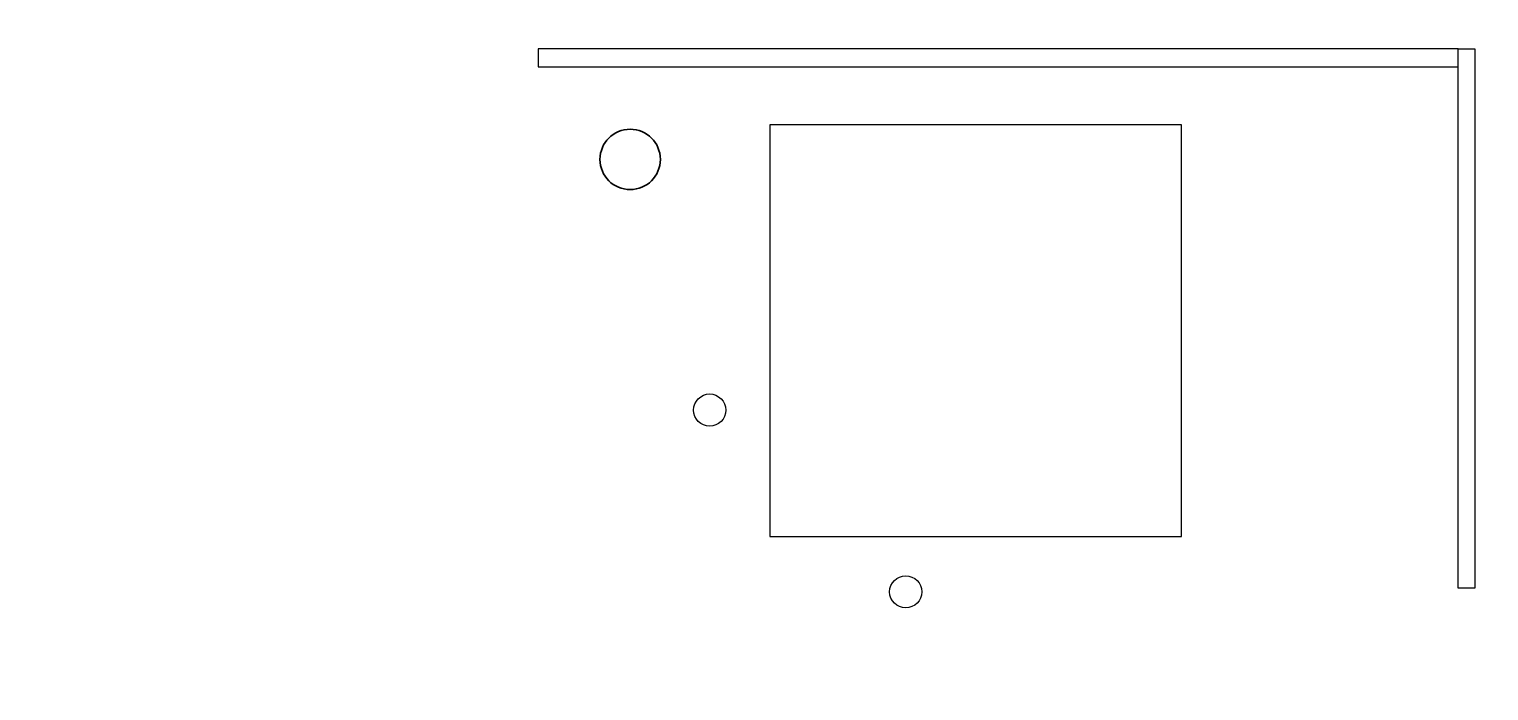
# Model space of a CAD drawing. Header units: millimetres. Extents: x 13722 to 114356, y -17117 to 61088.
# Drawn here: x 73308 to 78627, y 18164 to 20574 of the extents above; entities that cross this region are included whole.
import ezdxf

# ---------------------------------------------------------------- set-up
doc = ezdxf.new("R2010")
doc.units = ezdxf.units.MM
for name, color, linetype in [('01', 3, 'Continuous'), ('02', 250, 'Continuous'), ('03_lighting', 3, 'Continuous')]:
    doc.layers.add(name, color=color, linetype=linetype)

# ---------------------------------------------------------------- blocks, each defined once
blk = doc.blocks.new('2q')
at = {"layer": '02'}
h = blk.add_hatch(dxfattribs=at)
h.set_pattern_fill('AR-CONC', color=6, scale=50)
h.set_pattern_definition([(50, (337.5, 3488), (9109.23, -796.95), [952.5, -10477.5]), (355, (337.5, 3488), (-1762.2, 9552.8), [762, -8382]), (100.451, (1097, 3422), (7347.1, 8755.9), [809.5, -8904.5]), (46.184, (338, 6028), (13554, -2102.1), [1428.8, -15716.2]), (96.636, (1467, 5853), (11870.2, 12371.3), [1214.3, -13356.8]), (351.184, (338, 6028), (11870.2, 12371.3), [1143, -12573]), (21, (1607.5, 5393), (7580.7, -5113.26), [952.5, -10477.5]), (326, (1607.5, 5393), (3090.1, 9209.4), [762, -8382]), (71.451, (2239, 4967), (10670.8, 4096.1), [809.5, -8904.5]), (37.5, (337.5, 3488), (154.43, 4227.75), [0, -8280.4, 0, -8509, 0, -8413.75]), (7.5, (337.5, 3488), (3340.98, 5009.03), [0, -4851.4, 0, -8089.9, 0, -3206.75]), (327.5, (-2494.6, 3488), (6779.53, -286.44), [0, -3175, 0, -9906, 0, -13144.5]), (317.5, (-3764.6, 3488), (7406.46, 1271.32), [0, -4127.5, 0, -6578.6, 0, -9334.5])])
h.paths.add_polyline_path([(94551.4, -1632.7, 1), (94771.4, -1632.7, 1)])
at = {"layer": '02', "color": 6, "lineweight": 30}
blk.add_circle((94661.4, -1632.7), 110, dxfattribs=at)
blk = doc.blocks.new('lighting')
at = {"layer": '03_lighting'}
h = blk.add_hatch(dxfattribs=at)
h.set_pattern_fill('AR-CONC', color=256, scale=50)
h.paths.add_polyline_path([(93337, -567.7, 1), (93454.1, -567.7, 1)])
blk.add_circle((93395.5, -567.7), 58.6, dxfattribs=at)

msp = doc.modelspace()

# ---------------------------------------------------------------- hatches: boundary and pattern name
at = {"layer": '01', "lineweight": -2, "true_color": 0x999b37}
h = msp.add_hatch(dxfattribs=at)
h.set_pattern_fill('AR-SAND', color=55, scale=5)
h.set_pattern_definition([(37.5, (-19358.14, 21727.48), (-8.00016, 244.7066), [0, -193.04, 0, -215.9, 0, -206.375]), (7.5, (-19358.14, 21727.48), (224.7616, 358.4126), [0, -104.14, 0, -173.99, 0, -66.675]), (327.5, (-19514.35, 21727.48), (395.4962, 0.7186), [0, -63.5, 0, -228.6, 0, -298.45]), (317.5, (-19514.35, 21727.48), (381.7782, 111.4647), [0, -31.75, 0, -149.86, 0, -171.45])])
h.paths.add_polyline_path([(70453.8, 12983.3), (70453.8, 10764.6), (72599.6, 10043.3), (76293.8, 10043.3), (76293.8, 12983.3)], flags=17)
h.paths.add_polyline_path([(70453.8, 22943.3), (70453.8, 20883.3), (72903.8, 20883.3), (72903.8, 22943.3)], flags=17)
h.paths.add_polyline_path([(79063.8, 14353.3), (79063.8, 12513.3), (81313.8, 12513.3), (81313.8, 14353.3)], flags=17)
h.paths.add_polyline_path([(66994.8, 20603.3, 0.409585), (64324.8, 23223.3), (62204.1, 23223.3), (62204.1, 7963.3), (62204.1, 6963.3), (83214.7, 6963.3), (83214.7, 23223.3), (77183.8, 23223.3), (77183.8, 20603.3), (78783.8, 20603.3), (78783.8, 19033.3), (81593.8, 19033.3), (81593.8, 14633.3), (81593.8, 12233.3), (81593.8, 7963.3), (72553.8, 7963.3), (64324.8, 10463.3), (64324.8, 13163.3), (64324.8, 15543.3), (66994.8, 15543.3)])

# ---------------------------------------------------------------- linework, layer by layer
at = {"layer": '02'}
msp.add_lwpolyline([(76007, 18725.8), (77507, 18725.8), (77507, 20225.8), (76007, 20225.8)], close=True, dxfattribs=at)
at = {"layer": '03_lighting'}
for points in [[(78515, 20502.8), (75162.6, 20502.8), (75162.6, 20436.7), (78515, 20436.7)], [(78575.8, 18538.5), (78515, 18538.5), (78515, 20502.8), (78575.8, 20502.8)]]:
    msp.add_lwpolyline(points, close=True, dxfattribs=at)

# ---------------------------------------------------------------- block references
at = {"layer": '02'}
msp.add_blockref('2q', (-19163.3, 21732.5), dxfattribs=at)
at = {"layer": '03_lighting'}
for p in [(-17607.7, 19754.3), (-16893.3, 19092.2)]:
    msp.add_blockref('lighting', p, dxfattribs=at)

doc.saveas('drawing.dxf')
